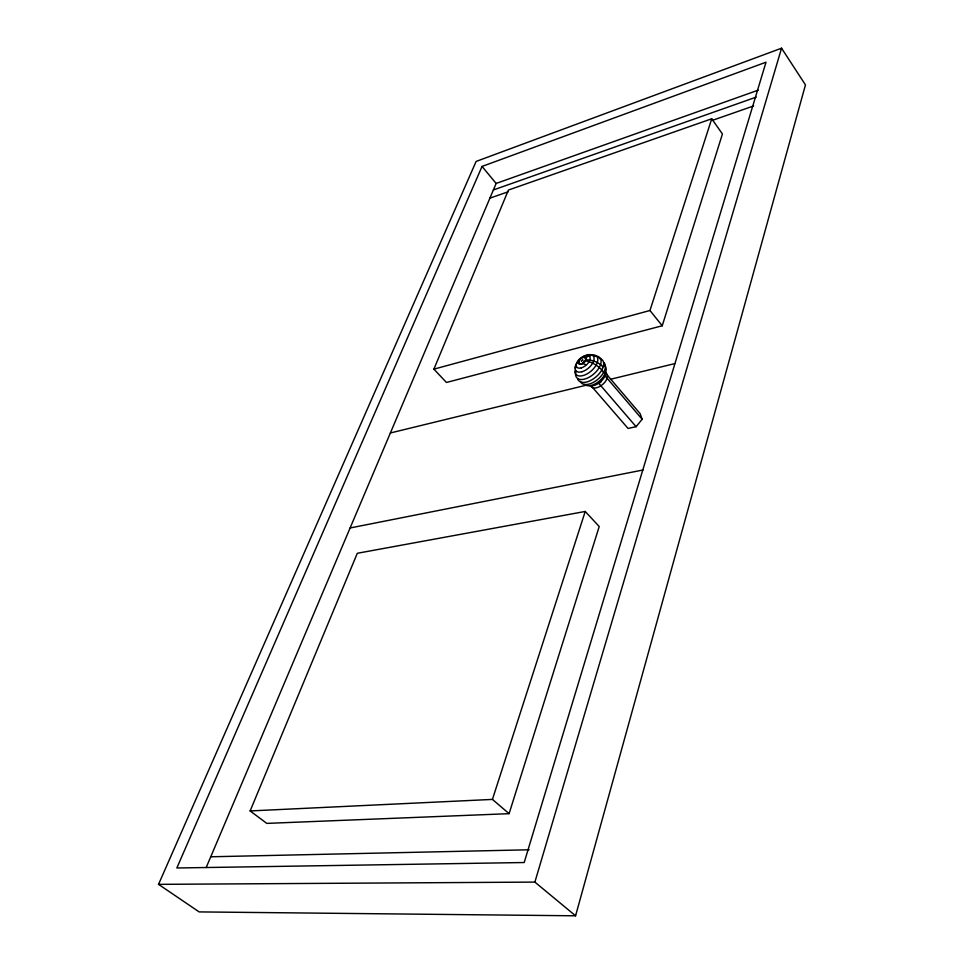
<?xml version="1.0" encoding="UTF-8"?>
<svg xmlns="http://www.w3.org/2000/svg" width="964" height="964" viewBox="0 0 964 964"><rect width="100%" height="100%" fill="white"/><g stroke="black" fill="none" stroke-linecap="round" stroke-linejoin="round"><path stroke-width="1.45" d="M575.58 915.8L805.458 84.892L781.551 48.2L476.132 161.422L158.542 884.35L199.15 911.908L575.58 915.8L534.887 882.096L158.542 884.35M534.887 882.096L781.551 48.2M509.1 813.664L599.222 526.525L585.22 511.462L357.307 553.288L250.134 810.941L266.799 823.389L509.1 813.664L492.435 799.409L250.134 810.941M662.232 325.772L722.434 133.972L711.733 118.789L508.414 190.053L433.908 369.14L446.453 382.479L662.232 325.772L649.965 310.504L711.733 118.789M492.435 799.409L585.22 511.462M206.2 867.516L496.135 183.449L758.258 90.146M482.048 166.435L176.846 867.986L524.199 862.527L766.006 62.214L482.048 166.435L496.135 183.449M584.1 361.307L582.618 363.476L585.823 364.729M590.992 385.636L628.058 428.45L636.095 426.691L642.157 419.268L640.144 413.677L606.211 373.887M493.375 189.956L756.258 97.111M489.893 198.162L508.329 191.715M712.48 120.331L753.595 105.956M433.908 369.14L649.965 310.504M390.372 432.981L587.148 384.973M610.477 379.286L674.607 363.645M350.113 527.971L643.06 469.986M210.755 856.779L529.14 849.79M585.003 357.933L585.269 358.066A4.013 2.157 -40.6 0 1 585.558 359.885M598.15 382.612L636.095 426.691M604.404 375.068L642.157 419.268M605.247 372.743A10.062 5.531 -40.6 0 1 602.97 384.178A10.062 5.531 -40.6 0 1 590.812 385.696M575.544 368.381A15.352 9.748 17 0 1 575.749 365.814M585.449 359.909A15.352 9.748 17 0 1 602.874 366.826M605.38 372.2A15.352 9.748 17 0 1 605.115 374.779M579.111 361.705A4.013 2.157 -40.6 0 0 580.991 363.838A4.013 2.157 -40.6 0 0 585.208 360.681A15.34 7.242 29 0 1 603.44 372.441M595.174 355.849A15.352 12.592 -61.2 0 1 600.729 359.259M585.015 357.969A15.352 12.592 -61.2 0 1 590.655 355.692M589.414 355.294A13.785 7.435 -40.6 0 1 597.632 361.428A13.785 7.435 -40.6 0 1 585.088 374.863A13.785 7.435 -40.6 0 1 574.785 370.983M594.824 356.053A15.255 8.254 -40.6 0 1 599.849 366.332A15.255 8.254 -40.6 0 1 583.786 379.274A15.255 8.254 -40.6 0 1 576.086 371.152M599.909 358.488A15.737 8.543 -40.6 0 1 596.957 376.032A15.737 8.543 -40.6 0 1 577.725 379.105M604.681 365.826A13.713 7.495 -40.6 0 1 600.331 380.19A13.713 7.495 -40.6 0 1 584.63 384.455M603.765 362.464A15.219 8.29 -40.6 0 1 597.415 379.683A15.219 8.29 -40.6 0 1 580.316 381.322M605.922 372.55A11.339 6.206 -40.6 0 1 599.945 382.31A11.339 6.206 -40.6 0 1 589.57 385.684M601.126 381.732A8.254 4.531 -40.6 0 1 599.439 383.094M582.75 360.114L581.364 360.934L582.75 360.114M581.967 371.743A11.411 6.146 -40.6 0 0 593.8 356.909A11.411 6.146 -40.6 0 0 577.882 361.464A11.411 6.146 -40.6 0 0 581.967 371.743M581.292 367.899A8.327 4.471 -40.6 0 0 589.932 357.078A8.327 4.471 -40.6 0 0 578.34 360.403A8.327 4.471 -40.6 0 0 581.292 367.899M581.256 364.259A4.712 2.531 -40.6 0 0 586.16 358.138A4.712 2.531 -40.6 0 0 579.593 360.006A4.712 2.531 -40.6 0 0 581.256 364.259"/></g></svg>
